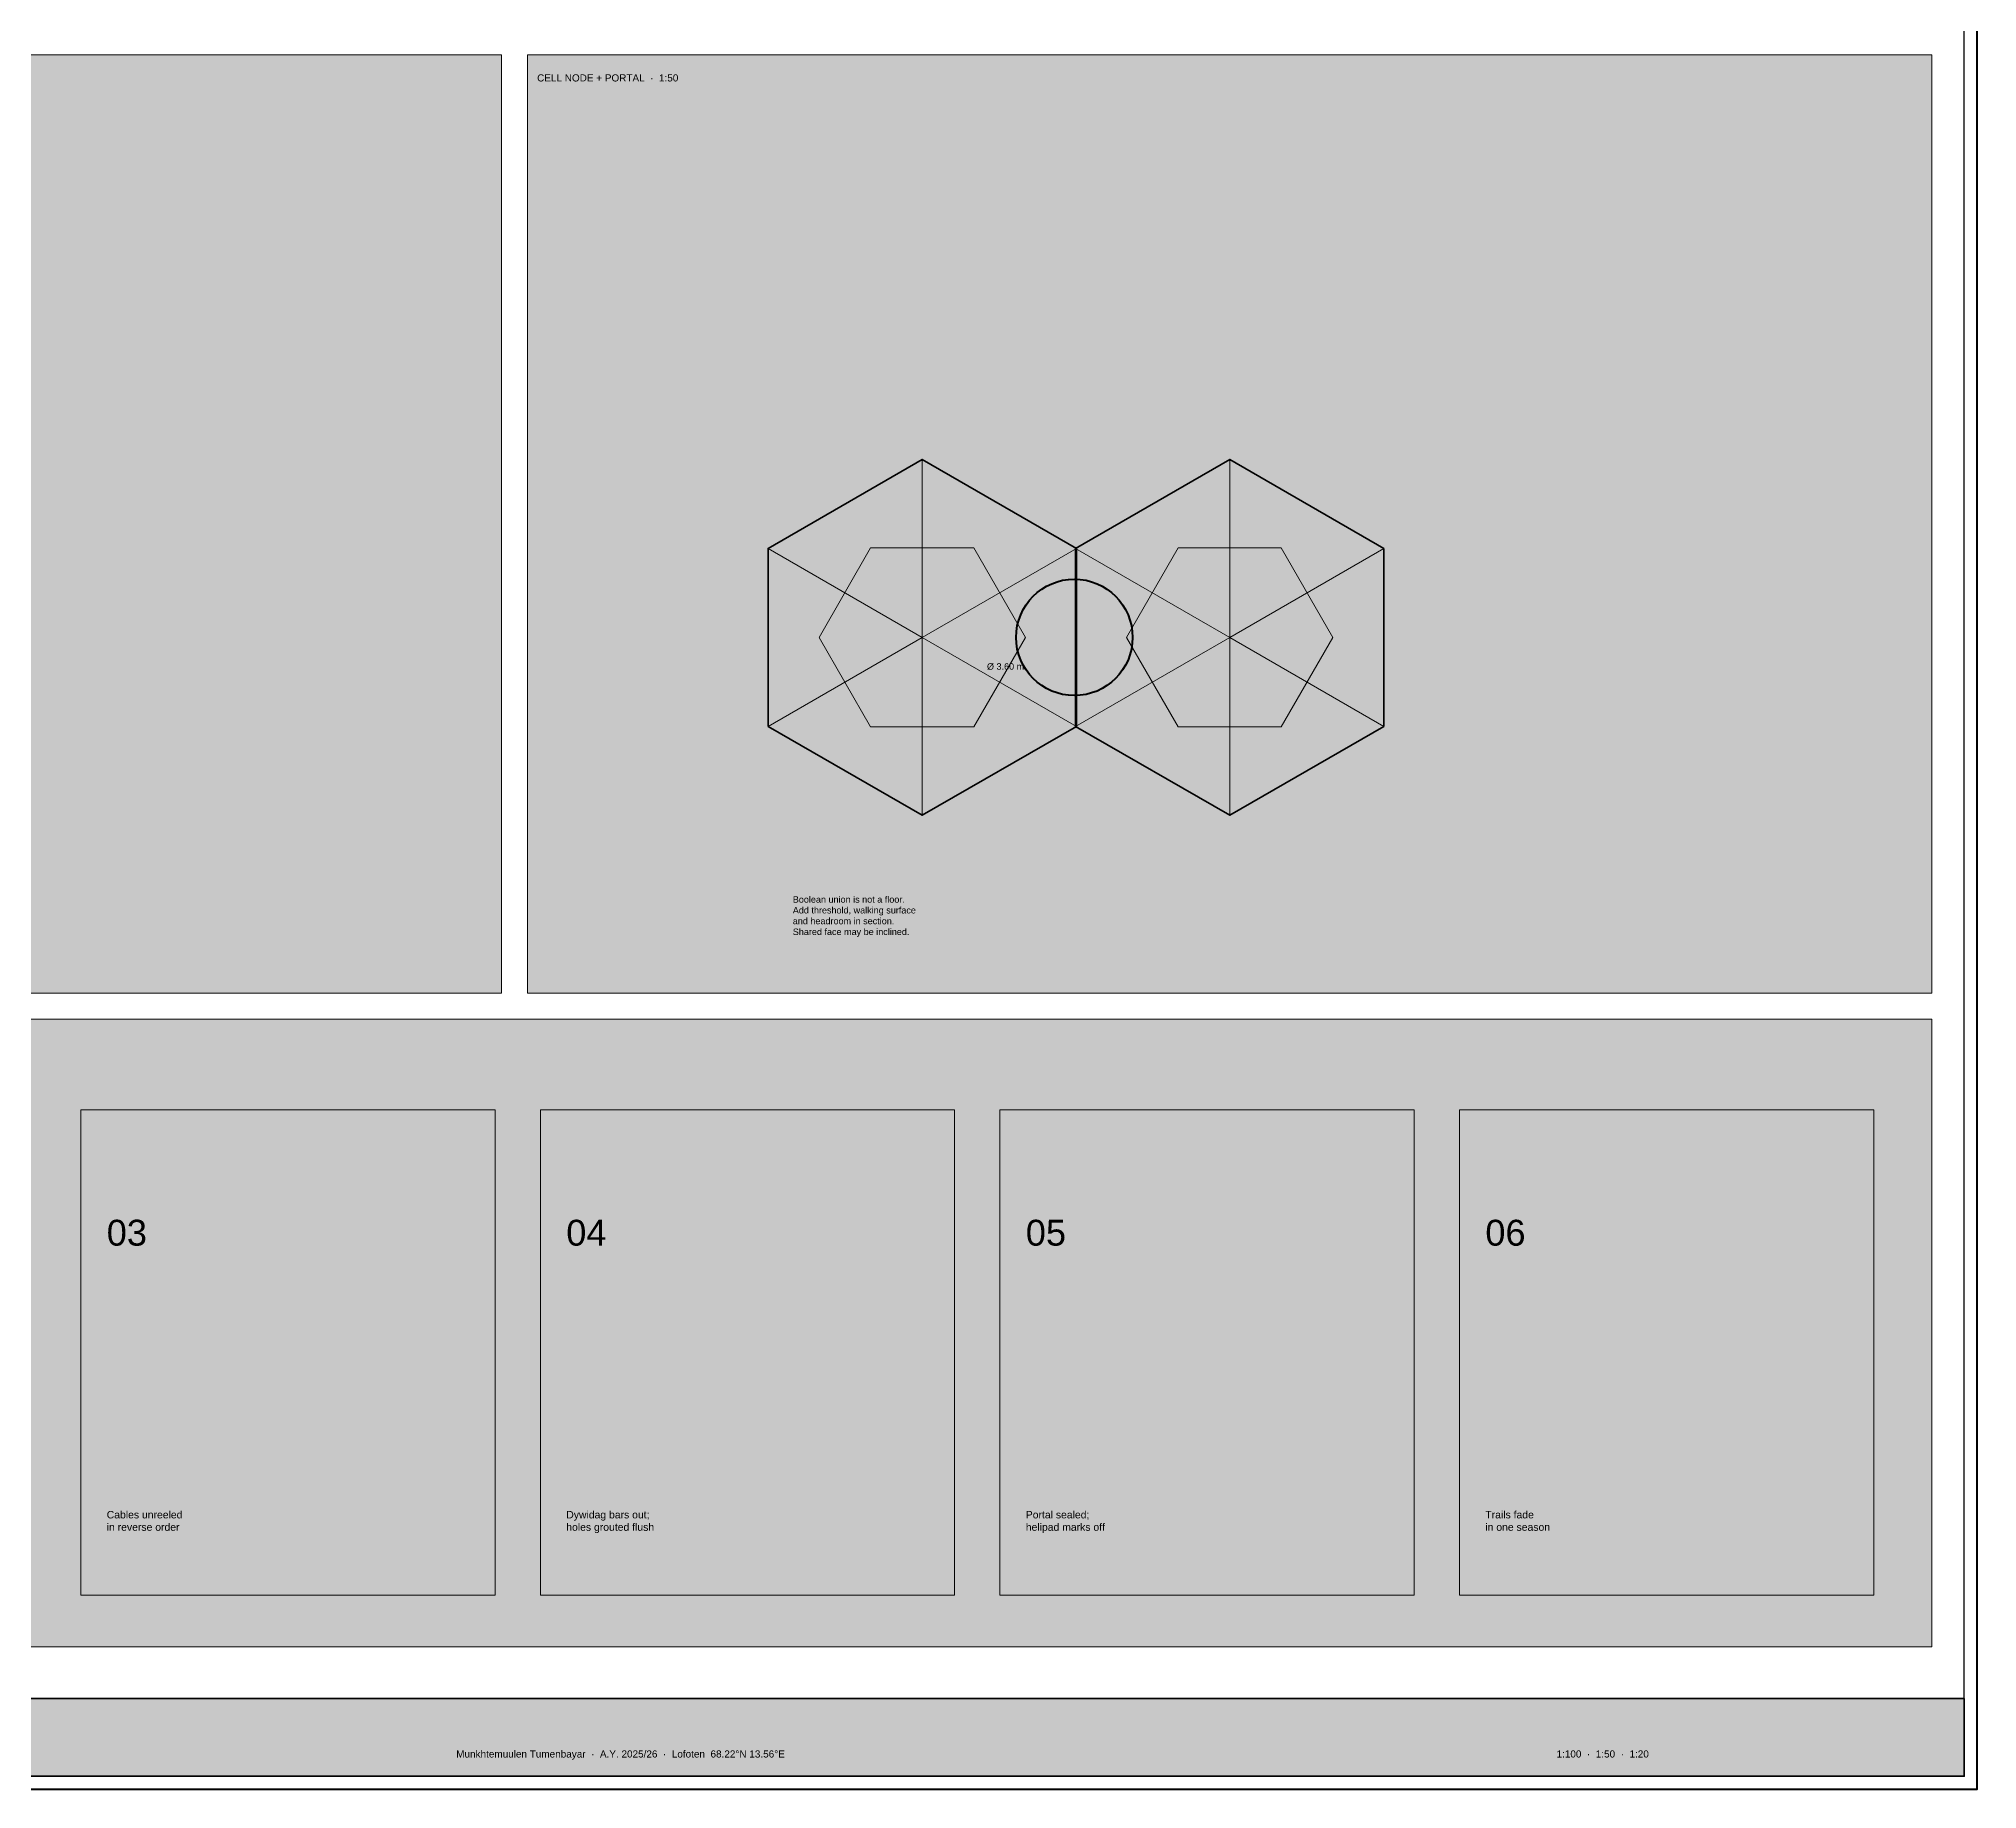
# Model space of a CAD drawing. Header units: millimetres. Extents: x 0 to 4200, y -1100 to 900.
# Drawn here: x 3601 to 4200, y 0 to 541 of the extents above; entities that cross this region are included whole.
import ezdxf

# ---------------------------------------------------------------- set-up
doc = ezdxf.new("R2010")
doc.units = ezdxf.units.MM
for name, color, linetype, lineweight, true_color in [('A-ANNO', 7, 'Continuous', 18, 0x20242a), ('A-HATCH', 7, 'Continuous', 9, 0xb4bac0), ('A-SHEET', 7, 'Continuous', 50, 0x142030), ('A-TITL', 7, 'Continuous', 35, 0x142030), ('A-WALL', 7, 'Continuous', 40, 0x20242a), ('G-GRID', 7, 'Continuous', 9, 0xd2d6da)]:
    doc.layers.add(name, color=color, linetype=linetype, lineweight=lineweight, true_color=true_color)
doc.styles.add('ANNO', font='Arial.ttf')
doc.styles.add('TITLE', font='Arial.ttf')

msp = doc.modelspace()

# ---------------------------------------------------------------- hatches: boundary and pattern name
at = {"layer": 'A-HATCH', "true_color": 0xfcfdfe}
h = msp.add_hatch(color=7, dxfattribs=at)
h.dxf.hatch_style = 1
h.paths.add_polyline_path([(3314, 246), (3744, 246), (3744, 536), (3314, 536)])
h = msp.add_hatch(color=7, dxfattribs=at)
h.dxf.hatch_style = 1
h.paths.add_polyline_path([(3752, 246), (4186, 246), (4186, 536), (3752, 536)])
h = msp.add_hatch(color=7, dxfattribs=at)
h.dxf.hatch_style = 1
h.paths.add_polyline_path([(3314, 44), (4186, 44), (4186, 238), (3314, 238)])
at = {"layer": 'A-HATCH', "true_color": 0xffffff}
h = msp.add_hatch(color=7, dxfattribs=at)
h.dxf.hatch_style = 1
h.paths.add_polyline_path([(3614, 60), (3742, 60), (3742, 210), (3614, 210)])
h = msp.add_hatch(color=7, dxfattribs=at)
h.dxf.hatch_style = 1
h.paths.add_polyline_path([(3756, 60), (3884, 60), (3884, 210), (3756, 210)])
h = msp.add_hatch(color=7, dxfattribs=at)
h.dxf.hatch_style = 1
h.paths.add_polyline_path([(3898, 60), (4026, 60), (4026, 210), (3898, 210)])
h = msp.add_hatch(color=7, dxfattribs=at)
h.dxf.hatch_style = 1
h.paths.add_polyline_path([(4040, 60), (4168, 60), (4168, 210), (4040, 210)])
at = {"layer": 'A-HATCH', "true_color": 0x142030}
h = msp.add_hatch(color=7, dxfattribs=at)
h.dxf.hatch_style = 1
h.paths.add_polyline_path([(3304, 4), (4196, 4), (4196, 28), (3304, 28)])

# ---------------------------------------------------------------- linework, layer by layer
at = {"layer": 'A-SHEET', "lineweight": 70, "true_color": 0x142030}
msp.add_lwpolyline([(3300, 0), (4200, 0), (4200, 900), (3300, 900)], close=True, dxfattribs=at)
at = {"layer": 'A-SHEET', "lineweight": 25, "true_color": 0x142030}
msp.add_lwpolyline([(3304, 4), (4196, 4), (4196, 896), (3304, 896)], close=True, dxfattribs=at)
at = {"layer": 'A-SHEET', "lineweight": 13, "true_color": 0xb4bac0}
for points in [[(3314, 246), (3744, 246), (3744, 536), (3314, 536)], [(3752, 246), (4186, 246), (4186, 536), (3752, 536)], [(3314, 44), (4186, 44), (4186, 238), (3314, 238)]]:
    msp.add_lwpolyline(points, close=True, dxfattribs=at)
at = {"layer": 'A-SHEET', "lineweight": 18, "true_color": 0x142030}
for points in [[(3614, 60), (3742, 60), (3742, 210), (3614, 210)], [(3756, 60), (3884, 60), (3884, 210), (3756, 210)], [(3898, 60), (4026, 60), (4026, 210), (3898, 210)], [(4040, 60), (4168, 60), (4168, 210), (4040, 210)]]:
    msp.add_lwpolyline(points, close=True, dxfattribs=at)
at = {"layer": 'A-TITL'}
msp.add_lwpolyline([(3304, 4), (4196, 4), (4196, 28), (3304, 28)], close=True, dxfattribs=at)
at = {"layer": 'A-WALL', "lineweight": 35, "true_color": 0x20242a}
for points in [[(3921.63, 383.5), (3874, 411), (3826.37, 383.5), (3826.37, 328.5), (3874, 301), (3921.63, 328.5)], [(4016.63, 383.5), (3969, 411), (3921.37, 383.5), (3921.37, 328.5), (3969, 301), (4016.63, 328.5)]]:
    msp.add_lwpolyline(points, close=True, dxfattribs=at)
at = {"layer": 'A-WALL', "lineweight": 18, "true_color": 0x5a626c}
for points in [[(3905.9, 356), (3889.95, 383.63), (3858.05, 383.63), (3842.1, 356), (3858.05, 328.37), (3889.95, 328.37)], [(4000.9, 356), (3984.95, 383.63), (3953.05, 383.63), (3937.1, 356), (3953.05, 328.37), (3984.95, 328.37)]]:
    msp.add_lwpolyline(points, close=True, dxfattribs=at)
at = {"layer": 'A-WALL', "true_color": 0x142030}
msp.add_circle((3921, 356), 18, dxfattribs=at)
at = {"layer": 'G-GRID', "lineweight": 9, "true_color": 0xc8cdd2}
for p, q in [((3874, 411), (3874, 356)), ((3969, 411), (3969, 356)), ((3826.37, 383.5), (3874, 356)), ((3921.63, 383.5), (3874, 356)), ((3921.37, 383.5), (3969, 356)), ((4016.63, 383.5), (3969, 356)), ((3826.37, 328.5), (3874, 356)), ((3874, 301), (3874, 356)), ((3921.63, 328.5), (3874, 356)), ((3921.37, 328.5), (3969, 356)), ((3969, 301), (3969, 356)), ((4016.63, 328.5), (3969, 356))]:
    msp.add_line(p, q, dxfattribs=at)

# ---------------------------------------------------------------- texts
at = {"layer": 'A-ANNO', "color": 7, "true_color": 0x142030, "attachment_point": 1, "style": 'TITLE'}
for s, insert, char_height, width in [('CELL NODE + PORTAL  ·  1:50', (3755, 530), 2.2, 428), ('Ø 3.60 m', (3894, 348), 2, 40), ('03', (3622, 176), 8, 40), ('04', (3764, 176), 8, 40), ('05', (3906, 176), 8, 40), ('06', (4048, 176), 8, 40)]:
    msp.add_mtext(s, dxfattribs=dict(at, insert=insert, char_height=char_height, width=width))
at = {"layer": 'A-ANNO', "color": 7, "true_color": 0x20242a, "attachment_point": 1, "style": 'ANNO'}
for s, insert, char_height, width in [('Boolean union is not a floor.\\PAdd threshold, walking surface\\Pand headroom in section.\\PShared face may be inclined.', (3834, 276), 2, 160), ('Cables unreeled\\Pin reverse order', (3622, 86), 2.3, 112), ('Dywidag bars out;\\Pholes grouted flush', (3764, 86), 2.3, 112), ('Portal sealed;\\Phelipad marks off', (3906, 86), 2.3, 112), ('Trails fade\\Pin one season', (4048, 86), 2.3, 112)]:
    msp.add_mtext(s, dxfattribs=dict(at, insert=insert, char_height=char_height, width=width))
at = {"layer": 'A-TITL', "color": 7, "true_color": 0xffffff, "char_height": 2.2, "attachment_point": 1, "style": 'ANNO'}
for s, insert, width in [('Munkhtemuulen Tumenbayar  ·  A.Y. 2025/26  ·  Lofoten  68.22°N 13.56°E', (3730, 12), 360), ('1:100  ·  1:50  ·  1:20', (4070, 12), 120)]:
    msp.add_mtext(s, dxfattribs=dict(at, insert=insert, width=width))

doc.saveas('drawing.dxf')
